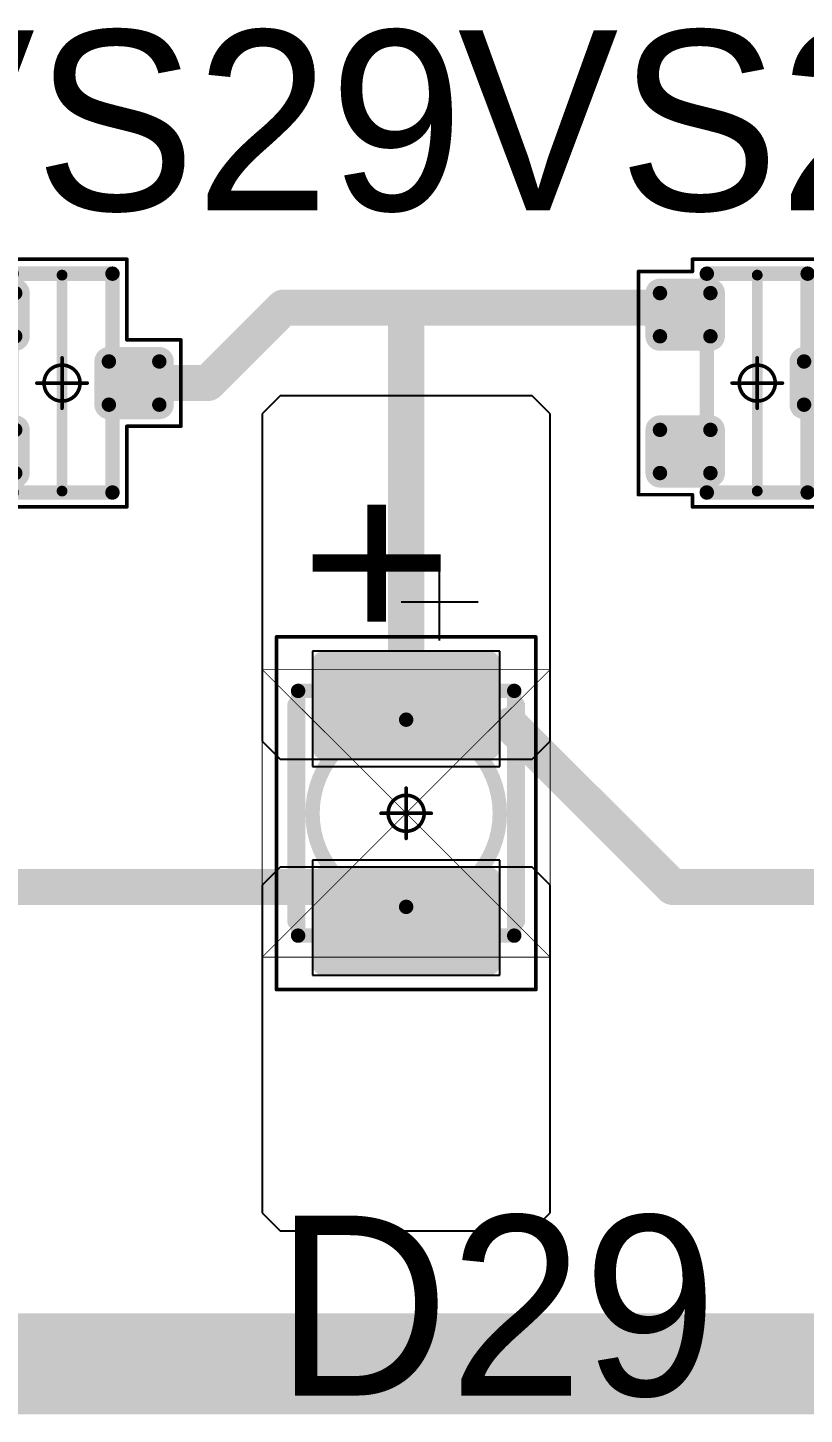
# Model space of a CAD drawing. Header units: millimetres. Extents: x 0 to 273, y 0 to 149.
# Drawn here: x 69.25 to 80.03, y 73.65 to 92.91 of the extents above; entities that cross this region are included whole.
import ezdxf

# ---------------------------------------------------------------- set-up
doc = ezdxf.new("R2010")
doc.units = ezdxf.units.MM
for name, color, linetype in [('Mechanical13', 56, 'Continuous'), ('Mechanical15', 56, 'Continuous'), ('Mechanical2', 216, 'Continuous'), ('TopLayer', 1, 'Continuous'), ('TopOverlay', 2, 'Continuous'), ('TopPaste', 8, 'Continuous'), ('TopSolder', 216, 'Continuous')]:
    doc.layers.add(name, color=color, linetype=linetype)

# ---------------------------------------------------------------- blocks, each defined once
blk = doc.blocks.new('SOT23_41')
at = {"layer": 'Mechanical13', "const_width": 0.1999996}
for points in [[(-0.7000011399999999, -1.51991822), (-0.7000011399999999, 1.52008078)], [(-0.7000011399999999, 1.52008078), (0.7000011399999999, 1.52008078)], [(0.7000011399999999, -1.51991822), (0.7000011399999999, 1.52008078)], [(-0.7000011399999999, -1.51991822), (0.7000011399999999, -1.51991822)]]:
    blk.add_lwpolyline(points, dxfattribs=at)
at = {"layer": 'Mechanical13', "const_width": 0.0999998}
for points in [[(-0.75000104, 1.52008078, 1), (-0.65000124, 1.52008078, 1)], [(-0.75000104, 1.52008078, 1), (-0.65000124, 1.52008078, 1)], [(0.65000124, 1.52008078, 1), (0.75000104, 1.52008078, 1)], [(0.65000124, 1.52008078, 1), (0.75000104, 1.52008078, 1)], [(-0.75000104, -1.51991822, 1), (-0.65000124, -1.51991822, 1)], [(-0.75000104, -1.51991822, 1), (-0.65000124, -1.51991822, 1)], [(0.65000124, -1.51991822, 1), (0.75000104, -1.51991822, 1)], [(0.65000124, -1.51991822, 1), (0.75000104, -1.51991822, 1)]]:
    blk.add_lwpolyline(points, format="xyb", close=True, dxfattribs=at)
at = {"layer": 'Mechanical15', "const_width": 0.0499999}
for points in [[(-0.90000074, 1.72008038), (0.90000074, 1.72008038)], [(-0.90000074, 1.55008072), (-0.90000074, 1.72008038)], [(0.90000074, 0.6000800799999999), (0.90000074, 1.72008038)], [(-1.64999924, 1.55008072), (-0.90000074, 1.55008072)], [(-1.64999924, -1.54991816), (-1.64999924, 1.55008072)], [(0.90000074, 0.6000800799999999), (1.64999924, 0.6000800799999999)], [(1.64999924, -0.59991752), (1.64999924, 0.6000800799999999)], [(0, -0.34991802), (0, 0.35007804)], [(-0.3499993, 8.128e-05), (0.3499993, 8.128e-05)], [(0.90000074, -1.71991782), (0.90000074, -0.59991752)], [(0.90000074, -0.59991752), (1.64999924, -0.59991752)], [(-1.64999924, -1.54991816), (-0.90000074, -1.54991816)], [(-0.90000074, -1.71991782), (-0.90000074, -1.54991816)], [(-0.90000074, -1.71991782), (0.90000074, -1.71991782)]]:
    blk.add_lwpolyline(points, dxfattribs=at)
at = {"layer": 'Mechanical15'}
for points, const_width in [([(-0.9125000799999999, 1.72008038, 1), (-0.8875014, 1.72008038, 1)], 0.02499868), ([(-0.9125000799999999, 1.72008038, 1), (-0.8875014, 1.72008038, 1)], 0.02499868), ([(0.8875014, 1.72008038, 1), (0.9125000799999999, 1.72008038, 1)], 0.02499868), ([(0.8875014, 1.72008038, 1), (0.9125000799999999, 1.72008038, 1)], 0.02499868), ([(-1.66249858, 1.55008072, 1), (-1.6374999, 1.55008072, 1)], 0.02499868), ([(-1.66249858, 1.55008072, 1), (-1.6374999, 1.55008072, 1)], 0.02499868), ([(-0.9125000799999999, 1.55008072, 1), (-0.8875014, 1.55008072, 1)], 0.02499868), ([(-0.9125000799999999, 1.55008072, 1), (-0.8875014, 1.55008072, 1)], 0.02499868), ([(0.8875014, 0.6000800799999999, 1), (0.9125000799999999, 0.6000800799999999, 1)], 0.02499868), ([(0.8875014, 0.6000800799999999, 1), (0.9125000799999999, 0.6000800799999999, 1)], 0.02499868), ([(1.6374999, 0.6000800799999999, 1), (1.66249858, 0.6000800799999999, 1)], 0.02499868), ([(1.6374999, 0.6000800799999999, 1), (1.66249858, 0.6000800799999999, 1)], 0.02499868), ([(0.2499995, 8.382e-05, 1), (-0.2499995, 8.382e-05, 1)], 0.0499999), ([(-0.01249934, 0.35007804, 1), (0.01249934, 0.35007804, 1)], 0.02499868), ([(-0.36249864, 8.128e-05, 1), (-0.33749996, 8.128e-05, 1)], 0.02499868), ([(-0.26249884, 8.382e-05, 1), (-0.23750016, 8.382e-05, 1)], 0.02499868), ([(0.23750016, 8.382e-05, 1), (0.26249884, 8.382e-05, 1)], 0.02499868), ([(0.33749996, 8.128e-05, 1), (0.36249864, 8.128e-05, 1)], 0.02499868), ([(-0.01249934, -0.34991802, 1), (0.01249934, -0.34991802, 1)], 0.02499868), ([(0.8875014, -0.59991752, 1), (0.9125000799999999, -0.59991752, 1)], 0.02499868), ([(0.8875014, -0.59991752, 1), (0.9125000799999999, -0.59991752, 1)], 0.02499868), ([(1.6374999, -0.59991752, 1), (1.66249858, -0.59991752, 1)], 0.02499868), ([(1.6374999, -0.59991752, 1), (1.66249858, -0.59991752, 1)], 0.02499868), ([(-1.66249858, -1.54991816, 1), (-1.6374999, -1.54991816, 1)], 0.02499868), ([(-1.66249858, -1.54991816, 1), (-1.6374999, -1.54991816, 1)], 0.02499868), ([(-0.9125000799999999, -1.54991816, 1), (-0.8875014, -1.54991816, 1)], 0.02499868), ([(-0.9125000799999999, -1.54991816, 1), (-0.8875014, -1.54991816, 1)], 0.02499868), ([(-0.9125000799999999, -1.71991782, 1), (-0.8875014, -1.71991782, 1)], 0.02499868), ([(-0.9125000799999999, -1.71991782, 1), (-0.8875014, -1.71991782, 1)], 0.02499868), ([(0.8875014, -1.71991782, 1), (0.9125000799999999, -1.71991782, 1)], 0.02499868), ([(0.8875014, -1.71991782, 1), (0.9125000799999999, -1.71991782, 1)], 0.02499868)]:
    blk.add_lwpolyline(points, format="xyb", close=True, dxfattribs=dict(at, const_width=const_width))
at = {"layer": 'TopLayer', "const_width": 0.0999998}
for points in [[(-1.39999974, 1.25008132, 1), (-1.29999994, 1.25008132, 1)], [(-0.7000011399999999, 1.25008132, 1), (-0.6000013399999999, 1.25008132, 1)], [(-1.39999974, 0.65008252, 1), (-1.29999994, 0.65008252, 1)], [(-0.7000011399999999, 0.65008252, 1), (-0.6000013399999999, 0.65008252, 1)], [(0.6000013399999999, 0.30008068, 1), (0.7000011399999999, 0.30008068, 1)], [(1.29999994, 0.30008068, 1), (1.39999974, 0.30008068, 1)], [(0.6000013399999999, -0.29991812, 1), (0.7000011399999999, -0.29991812, 1)], [(1.29999994, -0.29991812, 1), (1.39999974, -0.29991812, 1)], [(-1.39999974, -0.64991996, 1), (-1.29999994, -0.64991996, 1)], [(-0.7000011399999999, -0.64991996, 1), (-0.6000013399999999, -0.64991996, 1)], [(-1.39999974, -1.24991876, 1), (-1.29999994, -1.24991876, 1)], [(-0.7000011399999999, -1.24991876, 1), (-0.6000013399999999, -1.24991876, 1)]]:
    blk.add_lwpolyline(points, format="xyb", close=True, dxfattribs=at)
at = {"layer": 'TopLayer'}
for points in [[(-1.34999984, 1.35008112), (-1.34999984, 0.55008272), (-0.65000124, 1.35008112), (-0.65000124, 0.55008272)], [(-1.44999964, 1.25008132), (-1.44999964, 0.65008252), (-0.55000144, 1.25008132), (-0.55000144, 0.65008252)], [(0.65000124, 0.40008048), (0.65000124, -0.39991792), (1.34999984, 0.40008048), (1.34999984, -0.39991792)], [(0.55000144, 0.30008068), (0.55000144, -0.29991812), (1.44999964, 0.30008068), (1.44999964, -0.29991812)], [(-1.34999984, -0.54992016), (-1.34999984, -1.34991856), (-0.65000124, -0.54992016), (-0.65000124, -1.34991856)], [(-1.44999964, -0.64991996), (-1.44999964, -1.24991876), (-0.55000144, -0.64991996), (-0.55000144, -1.24991876)]]:
    blk.add_solid(points, dxfattribs=at)
at = {"layer": 'TopOverlay', "const_width": 0.1499997}
blk.add_lwpolyline([(0, -1.50000208), (0, 1.50000208)], dxfattribs=at)
at = {"layer": 'TopOverlay', "const_width": 0.07499858}
for points in [[(-0.03750056, 1.50000208, 1), (0.03750056, 1.50000208, 1)], [(-0.03750056, -1.50000208, 1), (0.03750056, -1.50000208, 1)]]:
    blk.add_lwpolyline(points, format="xyb", close=True, dxfattribs=at)
at = {"layer": 'TopPaste', "const_width": 0.07499858}
for points in [[(-1.38749786, 1.25008132, 1), (-1.31250182, 1.25008132, 1)], [(-0.68749926, 1.25008132, 1), (-0.61250322, 1.25008132, 1)], [(-1.38749786, 0.65008252, 1), (-1.31250182, 0.65008252, 1)], [(-0.68749926, 0.65008252, 1), (-0.61250322, 0.65008252, 1)], [(0.61250322, 0.30008068, 1), (0.68749926, 0.30008068, 1)], [(1.31250182, 0.30008068, 1), (1.38749786, 0.30008068, 1)], [(0.61250322, -0.29991812, 1), (0.68749926, -0.29991812, 1)], [(1.31250182, -0.29991812, 1), (1.38749786, -0.29991812, 1)], [(-1.38749786, -0.64991996, 1), (-1.31250182, -0.64991996, 1)], [(-0.68749926, -0.64991996, 1), (-0.61250322, -0.64991996, 1)], [(-1.38749786, -1.24991876, 1), (-1.31250182, -1.24991876, 1)], [(-0.68749926, -1.24991876, 1), (-0.61250322, -1.24991876, 1)]]:
    blk.add_lwpolyline(points, format="xyb", close=True, dxfattribs=at)
at = {"layer": 'TopPaste'}
for points in [[(-1.42499842, 1.25008132), (-1.42499842, 0.65008252), (-0.5750026599999999, 1.25008132), (-0.5750026599999999, 0.65008252)], [(-1.34999984, 1.3250799), (-1.34999984, 0.57508394), (-0.65000124, 1.3250799), (-0.65000124, 0.57508394)], [(0.5750026599999999, 0.30008068), (0.5750026599999999, -0.29991812), (1.42499842, 0.30008068), (1.42499842, -0.29991812)], [(0.65000124, 0.37507926), (0.65000124, -0.3749166999999999), (1.34999984, 0.37507926), (1.34999984, -0.3749166999999999)], [(-1.34999984, -0.57492138), (-1.34999984, -1.32491734), (-0.65000124, -0.57492138), (-0.65000124, -1.32491734)], [(-1.42499842, -0.64991996), (-1.42499842, -1.24991876), (-0.5750026599999999, -0.64991996), (-0.5750026599999999, -1.24991876)]]:
    blk.add_solid(points, dxfattribs=at)
at = {"layer": 'TopSolder', "const_width": 0.2015998}
for points in [[(-1.45079974, 1.25008132, 1), (-1.24919994, 1.25008132, 1)], [(-0.75080114, 1.25008132, 1), (-0.5492013399999999, 1.25008132, 1)], [(-1.45079974, 0.65008252, 1), (-1.24919994, 0.65008252, 1)], [(-0.75080114, 0.65008252, 1), (-0.5492013399999999, 0.65008252, 1)], [(0.5492013399999999, 0.30008068, 1), (0.75080114, 0.30008068, 1)], [(1.24919994, 0.30008068, 1), (1.45079974, 0.30008068, 1)], [(0.5492013399999999, -0.29991812, 1), (0.75080114, -0.29991812, 1)], [(1.24919994, -0.29991812, 1), (1.45079974, -0.29991812, 1)], [(-1.45079974, -0.64991996, 1), (-1.24919994, -0.64991996, 1)], [(-0.75080114, -0.64991996, 1), (-0.5492013399999999, -0.64991996, 1)], [(-1.45079974, -1.24991876, 1), (-1.24919994, -1.24991876, 1)], [(-0.75080114, -1.24991876, 1), (-0.5492013399999999, -1.24991876, 1)]]:
    blk.add_lwpolyline(points, format="xyb", close=True, dxfattribs=at)
at = {"layer": 'TopSolder'}
for points in [[(-1.34999984, 1.45168112), (-1.34999984, 0.44848272), (-0.65000124, 1.45168112), (-0.65000124, 0.44848272)], [(-1.55159964, 1.25008132), (-1.55159964, 0.65008252), (-0.4484014399999999, 1.25008132), (-0.4484014399999999, 0.65008252)], [(0.65000124, 0.50168048), (0.65000124, -0.50151792), (1.34999984, 0.50168048), (1.34999984, -0.50151792)], [(0.4484014399999999, 0.30008068), (0.4484014399999999, -0.29991812), (1.55159964, 0.30008068), (1.55159964, -0.29991812)], [(-1.34999984, -0.44832016), (-1.34999984, -1.45151856), (-0.65000124, -0.44832016), (-0.65000124, -1.45151856)], [(-1.55159964, -0.64991996), (-1.55159964, -1.24991876), (-0.4484014399999999, -0.64991996), (-0.4484014399999999, -1.24991876)]]:
    blk.add_solid(points, dxfattribs=at)
blk = doc.blocks.new('SOT23_42')
at = {"layer": 'Mechanical13', "const_width": 0.1999996}
for points in [[(-0.7000011399999999, -1.51991822), (-0.7000011399999999, 1.52008078)], [(-0.7000011399999999, 1.52008078), (0.7000011399999999, 1.52008078)], [(0.7000011399999999, -1.51991822), (0.7000011399999999, 1.52008078)], [(-0.7000011399999999, -1.51991822), (0.7000011399999999, -1.51991822)]]:
    blk.add_lwpolyline(points, dxfattribs=at)
at = {"layer": 'Mechanical13', "const_width": 0.0999998}
for points in [[(-0.75000104, 1.52008078, 1), (-0.65000124, 1.52008078, 1)], [(-0.75000104, 1.52008078, 1), (-0.65000124, 1.52008078, 1)], [(0.65000124, 1.52008078, 1), (0.75000104, 1.52008078, 1)], [(0.65000124, 1.52008078, 1), (0.75000104, 1.52008078, 1)], [(-0.75000104, -1.51991822, 1), (-0.65000124, -1.51991822, 1)], [(-0.75000104, -1.51991822, 1), (-0.65000124, -1.51991822, 1)], [(0.65000124, -1.51991822, 1), (0.75000104, -1.51991822, 1)], [(0.65000124, -1.51991822, 1), (0.75000104, -1.51991822, 1)]]:
    blk.add_lwpolyline(points, format="xyb", close=True, dxfattribs=at)
at = {"layer": 'Mechanical15', "const_width": 0.0499999}
for points in [[(-0.90000074, 1.72008038), (0.90000074, 1.72008038)], [(-0.90000074, 1.55008072), (-0.90000074, 1.72008038)], [(0.90000074, 0.6000800799999999), (0.90000074, 1.72008038)], [(-1.64999924, 1.55008072), (-0.90000074, 1.55008072)], [(-1.64999924, -1.54991816), (-1.64999924, 1.55008072)], [(0.90000074, 0.6000800799999999), (1.64999924, 0.6000800799999999)], [(1.64999924, -0.59991752), (1.64999924, 0.6000800799999999)], [(0, -0.34991802), (0, 0.35007804)], [(-0.3499993, 8.128e-05), (0.3499993, 8.128e-05)], [(0.90000074, -1.71991782), (0.90000074, -0.59991752)], [(0.90000074, -0.59991752), (1.64999924, -0.59991752)], [(-1.64999924, -1.54991816), (-0.90000074, -1.54991816)], [(-0.90000074, -1.71991782), (-0.90000074, -1.54991816)], [(-0.90000074, -1.71991782), (0.90000074, -1.71991782)]]:
    blk.add_lwpolyline(points, dxfattribs=at)
at = {"layer": 'Mechanical15'}
for points, const_width in [([(-0.9125000799999999, 1.72008038, 1), (-0.8875014, 1.72008038, 1)], 0.02499868), ([(-0.9125000799999999, 1.72008038, 1), (-0.8875014, 1.72008038, 1)], 0.02499868), ([(0.8875014, 1.72008038, 1), (0.9125000799999999, 1.72008038, 1)], 0.02499868), ([(0.8875014, 1.72008038, 1), (0.9125000799999999, 1.72008038, 1)], 0.02499868), ([(-1.66249858, 1.55008072, 1), (-1.6374999, 1.55008072, 1)], 0.02499868), ([(-1.66249858, 1.55008072, 1), (-1.6374999, 1.55008072, 1)], 0.02499868), ([(-0.9125000799999999, 1.55008072, 1), (-0.8875014, 1.55008072, 1)], 0.02499868), ([(-0.9125000799999999, 1.55008072, 1), (-0.8875014, 1.55008072, 1)], 0.02499868), ([(0.8875014, 0.6000800799999999, 1), (0.9125000799999999, 0.6000800799999999, 1)], 0.02499868), ([(0.8875014, 0.6000800799999999, 1), (0.9125000799999999, 0.6000800799999999, 1)], 0.02499868), ([(1.6374999, 0.6000800799999999, 1), (1.66249858, 0.6000800799999999, 1)], 0.02499868), ([(1.6374999, 0.6000800799999999, 1), (1.66249858, 0.6000800799999999, 1)], 0.02499868), ([(0.2499995, 8.382e-05, 1), (-0.2499995, 8.382e-05, 1)], 0.0499999), ([(-0.01249934, 0.35007804, 1), (0.01249934, 0.35007804, 1)], 0.02499868), ([(-0.36249864, 8.128e-05, 1), (-0.33749996, 8.128e-05, 1)], 0.02499868), ([(-0.26249884, 8.382e-05, 1), (-0.23750016, 8.382e-05, 1)], 0.02499868), ([(0.23750016, 8.382e-05, 1), (0.26249884, 8.382e-05, 1)], 0.02499868), ([(0.33749996, 8.128e-05, 1), (0.36249864, 8.128e-05, 1)], 0.02499868), ([(-0.01249934, -0.34991802, 1), (0.01249934, -0.34991802, 1)], 0.02499868), ([(0.8875014, -0.59991752, 1), (0.9125000799999999, -0.59991752, 1)], 0.02499868), ([(0.8875014, -0.59991752, 1), (0.9125000799999999, -0.59991752, 1)], 0.02499868), ([(1.6374999, -0.59991752, 1), (1.66249858, -0.59991752, 1)], 0.02499868), ([(1.6374999, -0.59991752, 1), (1.66249858, -0.59991752, 1)], 0.02499868), ([(-1.66249858, -1.54991816, 1), (-1.6374999, -1.54991816, 1)], 0.02499868), ([(-1.66249858, -1.54991816, 1), (-1.6374999, -1.54991816, 1)], 0.02499868), ([(-0.9125000799999999, -1.54991816, 1), (-0.8875014, -1.54991816, 1)], 0.02499868), ([(-0.9125000799999999, -1.54991816, 1), (-0.8875014, -1.54991816, 1)], 0.02499868), ([(-0.9125000799999999, -1.71991782, 1), (-0.8875014, -1.71991782, 1)], 0.02499868), ([(-0.9125000799999999, -1.71991782, 1), (-0.8875014, -1.71991782, 1)], 0.02499868), ([(0.8875014, -1.71991782, 1), (0.9125000799999999, -1.71991782, 1)], 0.02499868), ([(0.8875014, -1.71991782, 1), (0.9125000799999999, -1.71991782, 1)], 0.02499868)]:
    blk.add_lwpolyline(points, format="xyb", close=True, dxfattribs=dict(at, const_width=const_width))
at = {"layer": 'TopLayer', "const_width": 0.0999998}
for points in [[(-1.39999974, 1.25008132, 1), (-1.29999994, 1.25008132, 1)], [(-0.7000011399999999, 1.25008132, 1), (-0.6000013399999999, 1.25008132, 1)], [(-1.39999974, 0.65008252, 1), (-1.29999994, 0.65008252, 1)], [(-0.7000011399999999, 0.65008252, 1), (-0.6000013399999999, 0.65008252, 1)], [(0.6000013399999999, 0.30008068, 1), (0.7000011399999999, 0.30008068, 1)], [(1.29999994, 0.30008068, 1), (1.39999974, 0.30008068, 1)], [(0.6000013399999999, -0.29991812, 1), (0.7000011399999999, -0.29991812, 1)], [(1.29999994, -0.29991812, 1), (1.39999974, -0.29991812, 1)], [(-1.39999974, -0.64991996, 1), (-1.29999994, -0.64991996, 1)], [(-0.7000011399999999, -0.64991996, 1), (-0.6000013399999999, -0.64991996, 1)], [(-1.39999974, -1.24991876, 1), (-1.29999994, -1.24991876, 1)], [(-0.7000011399999999, -1.24991876, 1), (-0.6000013399999999, -1.24991876, 1)]]:
    blk.add_lwpolyline(points, format="xyb", close=True, dxfattribs=at)
at = {"layer": 'TopLayer'}
for points in [[(-1.34999984, 1.35008112), (-1.34999984, 0.55008272), (-0.65000124, 1.35008112), (-0.65000124, 0.55008272)], [(-1.44999964, 1.25008132), (-1.44999964, 0.65008252), (-0.55000144, 1.25008132), (-0.55000144, 0.65008252)], [(0.65000124, 0.40008048), (0.65000124, -0.39991792), (1.34999984, 0.40008048), (1.34999984, -0.39991792)], [(0.55000144, 0.30008068), (0.55000144, -0.29991812), (1.44999964, 0.30008068), (1.44999964, -0.29991812)], [(-1.34999984, -0.54992016), (-1.34999984, -1.34991856), (-0.65000124, -0.54992016), (-0.65000124, -1.34991856)], [(-1.44999964, -0.64991996), (-1.44999964, -1.24991876), (-0.55000144, -0.64991996), (-0.55000144, -1.24991876)]]:
    blk.add_solid(points, dxfattribs=at)
at = {"layer": 'TopOverlay', "const_width": 0.1499997}
blk.add_lwpolyline([(0, -1.50000208), (0, 1.50000208)], dxfattribs=at)
at = {"layer": 'TopOverlay', "const_width": 0.07499858}
for points in [[(-0.03750056, 1.50000208, 1), (0.03750056, 1.50000208, 1)], [(-0.03750056, -1.50000208, 1), (0.03750056, -1.50000208, 1)]]:
    blk.add_lwpolyline(points, format="xyb", close=True, dxfattribs=at)
at = {"layer": 'TopPaste', "const_width": 0.07499858}
for points in [[(-1.38749786, 1.25008132, 1), (-1.31250182, 1.25008132, 1)], [(-0.68749926, 1.25008132, 1), (-0.61250322, 1.25008132, 1)], [(-1.38749786, 0.65008252, 1), (-1.31250182, 0.65008252, 1)], [(-0.68749926, 0.65008252, 1), (-0.61250322, 0.65008252, 1)], [(0.61250322, 0.30008068, 1), (0.68749926, 0.30008068, 1)], [(1.31250182, 0.30008068, 1), (1.38749786, 0.30008068, 1)], [(0.61250322, -0.29991812, 1), (0.68749926, -0.29991812, 1)], [(1.31250182, -0.29991812, 1), (1.38749786, -0.29991812, 1)], [(-1.38749786, -0.64991996, 1), (-1.31250182, -0.64991996, 1)], [(-0.68749926, -0.64991996, 1), (-0.61250322, -0.64991996, 1)], [(-1.38749786, -1.24991876, 1), (-1.31250182, -1.24991876, 1)], [(-0.68749926, -1.24991876, 1), (-0.61250322, -1.24991876, 1)]]:
    blk.add_lwpolyline(points, format="xyb", close=True, dxfattribs=at)
at = {"layer": 'TopPaste'}
for points in [[(-1.42499842, 1.25008132), (-1.42499842, 0.65008252), (-0.5750026599999999, 1.25008132), (-0.5750026599999999, 0.65008252)], [(-1.34999984, 1.3250799), (-1.34999984, 0.57508394), (-0.65000124, 1.3250799), (-0.65000124, 0.57508394)], [(0.5750026599999999, 0.30008068), (0.5750026599999999, -0.29991812), (1.42499842, 0.30008068), (1.42499842, -0.29991812)], [(0.65000124, 0.37507926), (0.65000124, -0.3749166999999999), (1.34999984, 0.37507926), (1.34999984, -0.3749166999999999)], [(-1.34999984, -0.57492138), (-1.34999984, -1.32491734), (-0.65000124, -0.57492138), (-0.65000124, -1.32491734)], [(-1.42499842, -0.64991996), (-1.42499842, -1.24991876), (-0.5750026599999999, -0.64991996), (-0.5750026599999999, -1.24991876)]]:
    blk.add_solid(points, dxfattribs=at)
at = {"layer": 'TopSolder', "const_width": 0.2015998}
for points in [[(-1.45079974, 1.25008132, 1), (-1.24919994, 1.25008132, 1)], [(-0.75080114, 1.25008132, 1), (-0.5492013399999999, 1.25008132, 1)], [(-1.45079974, 0.65008252, 1), (-1.24919994, 0.65008252, 1)], [(-0.75080114, 0.65008252, 1), (-0.5492013399999999, 0.65008252, 1)], [(0.5492013399999999, 0.30008068, 1), (0.75080114, 0.30008068, 1)], [(1.24919994, 0.30008068, 1), (1.45079974, 0.30008068, 1)], [(0.5492013399999999, -0.29991812, 1), (0.75080114, -0.29991812, 1)], [(1.24919994, -0.29991812, 1), (1.45079974, -0.29991812, 1)], [(-1.45079974, -0.64991996, 1), (-1.24919994, -0.64991996, 1)], [(-0.75080114, -0.64991996, 1), (-0.5492013399999999, -0.64991996, 1)], [(-1.45079974, -1.24991876, 1), (-1.24919994, -1.24991876, 1)], [(-0.75080114, -1.24991876, 1), (-0.5492013399999999, -1.24991876, 1)]]:
    blk.add_lwpolyline(points, format="xyb", close=True, dxfattribs=at)
at = {"layer": 'TopSolder'}
for points in [[(-1.34999984, 1.45168112), (-1.34999984, 0.44848272), (-0.65000124, 1.45168112), (-0.65000124, 0.44848272)], [(-1.55159964, 1.25008132), (-1.55159964, 0.65008252), (-0.4484014399999999, 1.25008132), (-0.4484014399999999, 0.65008252)], [(0.65000124, 0.50168048), (0.65000124, -0.50151792), (1.34999984, 0.50168048), (1.34999984, -0.50151792)], [(0.4484014399999999, 0.30008068), (0.4484014399999999, -0.29991812), (1.55159964, 0.30008068), (1.55159964, -0.29991812)], [(-1.34999984, -0.44832016), (-1.34999984, -1.45151856), (-0.65000124, -0.44832016), (-0.65000124, -1.45151856)], [(-1.55159964, -0.64991996), (-1.55159964, -1.24991876), (-0.4484014399999999, -0.64991996), (-0.4484014399999999, -1.24991876)]]:
    blk.add_solid(points, dxfattribs=at)
blk = doc.blocks.new('T66G_126')
at = {"layer": 'Mechanical13'}
for p, q in [((2.93559992, 0.07119874), (2.93559992, -1.00000054)), ((2.40000028, -0.4644009), (3.47119956, -0.4644009))]:
    blk.add_line(p, q, dxfattribs=at)
at = {"layer": 'Mechanical13', "const_width": 0.1999996}
for points in [[(-1.69999914, 1.49999954), (-1.69999914, -1.49999954)], [(-1.69999914, 1.49999954), (1.69999914, 1.49999954)], [(1.69999914, 1.49999954), (1.69999914, -1.49999954)], [(-1.69999914, -1.49999954), (1.69999914, -1.49999954)]]:
    blk.add_lwpolyline(points, dxfattribs=at)
at = {"layer": 'Mechanical13'}
for points, const_width in [([(-1.74999904, 1.49999954, 1), (-1.64999924, 1.49999954, 1)], 0.0999998), ([(-1.74999904, 1.49999954, 1), (-1.64999924, 1.49999954, 1)], 0.0999998), ([(1.64999924, 1.49999954, 1), (1.74999904, 1.49999954, 1)], 0.0999998), ([(1.64999924, 1.49999954, 1), (1.74999904, 1.49999954, 1)], 0.0999998), ([(1.29999994, 0, 1), (-1.29999994, 0, 1)], 0.1999996), ([(-1.34999984, 0, 1), (-1.25000004, 0, 1)], 0.0999998), ([(1.25000004, 0, 1), (1.34999984, 0, 1)], 0.0999998), ([(-1.74999904, -1.49999954, 1), (-1.64999924, -1.49999954, 1)], 0.0999998), ([(-1.74999904, -1.49999954, 1), (-1.64999924, -1.49999954, 1)], 0.0999998), ([(1.64999924, -1.49999954, 1), (1.74999904, -1.49999954, 1)], 0.0999998), ([(1.64999924, -1.49999954, 1), (1.74999904, -1.49999954, 1)], 0.0999998)]:
    blk.add_lwpolyline(points, format="xyb", close=True, dxfattribs=dict(at, const_width=const_width))
at = {"layer": 'Mechanical15', "const_width": 0.0499999}
for points in [[(-2.45000018, 1.79999894), (2.45000018, 1.79999894)], [(-2.45000018, 1.79999894), (-2.45000018, -1.79999894)], [(2.45000018, 1.79999894), (2.45000018, -1.79999894)], [(0, 0.3499993), (0, -0.3499993)], [(-0.3499993, 0), (0.3499993, 0)], [(-2.45000018, -1.79999894), (2.45000018, -1.79999894)]]:
    blk.add_lwpolyline(points, dxfattribs=at)
at = {"layer": 'Mechanical15'}
for points, const_width in [([(-2.46249952, 1.79999894, 1), (-2.43750084, 1.79999894, 1)], 0.02499868), ([(-2.46249952, 1.79999894, 1), (-2.43750084, 1.79999894, 1)], 0.02499868), ([(2.43750084, 1.79999894, 1), (2.46249952, 1.79999894, 1)], 0.02499868), ([(2.43750084, 1.79999894, 1), (2.46249952, 1.79999894, 1)], 0.02499868), ([(0.2499995, 0, 1), (-0.2499995, 0, 1)], 0.0499999), ([(-0.01249934, 0.3499993, 1), (0.01249934, 0.3499993, 1)], 0.02499868), ([(-0.36249864, 0, 1), (-0.33749996, 0, 1)], 0.02499868), ([(-0.26249884, 0, 1), (-0.23750016, 0, 1)], 0.02499868), ([(0.23750016, 0, 1), (0.26249884, 0, 1)], 0.02499868), ([(0.33749996, 0, 1), (0.36249864, 0, 1)], 0.02499868), ([(-0.01249934, -0.3499993, 1), (0.01249934, -0.3499993, 1)], 0.02499868), ([(-2.46249952, -1.79999894, 1), (-2.43750084, -1.79999894, 1)], 0.02499868), ([(-2.46249952, -1.79999894, 1), (-2.43750084, -1.79999894, 1)], 0.02499868), ([(2.43750084, -1.79999894, 1), (2.46249952, -1.79999894, 1)], 0.02499868), ([(2.43750084, -1.79999894, 1), (2.46249952, -1.79999894, 1)], 0.02499868)]:
    blk.add_lwpolyline(points, format="xyb", close=True, dxfattribs=dict(at, const_width=const_width))
at = {"layer": 'TopLayer'}
for p, q in [((-5.549999059999999, 2.00000108), (-5.8000011, 1.74999904)), ((-1.00000054, 2.00000108), (-5.549999059999999, 2.00000108)), ((-0.75000104, 1.74999904), (-1.00000054, 2.00000108)), ((1.00000054, 2.00000108), (0.75000104, 1.74999904)), ((5.549999059999999, 2.00000108), (1.00000054, 2.00000108)), ((5.8000011, 1.74999904), (5.549999059999999, 2.00000108)), ((-5.8000011, 1.74999904), (-5.8000011, -1.74999904)), ((-0.75000104, -1.74999904), (-0.75000104, 1.74999904)), ((0.75000104, 1.74999904), (0.75000104, -1.74999904)), ((5.8000011, -1.74999904), (5.8000011, 1.74999904)), ((-5.8000011, -1.74999904), (-5.549999059999999, -2.00000108)), ((-1.00000054, -2.00000108), (-0.75000104, -1.74999904)), ((0.75000104, -1.74999904), (1.00000054, -2.00000108)), ((5.549999059999999, -2.00000108), (5.8000011, -1.74999904)), ((-5.549999059999999, -2.00000108), (-1.00000054, -2.00000108)), ((1.00000054, -2.00000108), (5.549999059999999, -2.00000108))]:
    blk.add_line(p, q, dxfattribs=at)
at = {"layer": 'TopLayer', "const_width": 0.1499997}
for points in [[(-2.17499692, 1.15000024, 1), (-2.02499976, 1.15000024, 1)], [(-0.9749993199999999, 1.15000024, 1), (-0.8250021599999999, 1.15000024, 1)], [(0.8250021599999999, 1.15000024, 1), (0.9749993199999999, 1.15000024, 1)], [(2.02499976, 1.15000024, 1), (2.17499692, 1.15000024, 1)], [(-2.17499692, -1.15000024, 1), (-2.02499976, -1.15000024, 1)], [(-0.9749993199999999, -1.15000024, 1), (-0.8250021599999999, -1.15000024, 1)], [(0.8250021599999999, -1.15000024, 1), (0.9749993199999999, -1.15000024, 1)], [(2.02499976, -1.15000024, 1), (2.17499692, -1.15000024, 1)]]:
    blk.add_lwpolyline(points, format="xyb", close=True, dxfattribs=at)
at = {"layer": 'TopLayer'}
for points in [[(-0.90000074, 1.29999994), (-2.09999834, 1.29999994), (-0.90000074, -1.29999994), (-2.09999834, -1.29999994)], [(2.09999834, 1.29999994), (0.90000074, 1.29999994), (2.09999834, -1.29999994), (0.90000074, -1.29999994)], [(-0.75000104, 1.15000024), (-2.24999804, 1.15000024), (-0.75000104, -1.15000024), (-2.24999804, -1.15000024)], [(2.24999804, 1.15000024), (0.75000104, 1.15000024), (2.24999804, -1.15000024), (0.75000104, -1.15000024)]]:
    blk.add_solid(points, dxfattribs=at)
at = {"layer": 'TopOverlay', "const_width": 0.2499995}
for points in [[(-1.49999954, 1.52500076), (1.49999954, 1.52500076)], [(-1.49999954, -1.52500076), (1.49999954, -1.52500076)]]:
    blk.add_lwpolyline(points, dxfattribs=at)
at = {"layer": 'TopOverlay', "const_width": 0.12499848}
for points in [[(-1.56249878, 1.52500076, 1), (-1.4375003, 1.52500076, 1)], [(1.4375003, 1.52500076, 1), (1.56249878, 1.52500076, 1)], [(-1.56249878, -1.52500076, 1), (-1.4375003, -1.52500076, 1)], [(1.4375003, -1.52500076, 1), (1.56249878, -1.52500076, 1)]]:
    blk.add_lwpolyline(points, format="xyb", close=True, dxfattribs=at)
at = {"layer": 'TopPaste', "const_width": 0.12499848}
for points in [[(-2.16249758, 1.15000024, 1), (-2.0374991, 1.15000024, 1)], [(-0.96249998, 1.15000024, 1), (-0.8375015, 1.15000024, 1)], [(0.8375015, 1.15000024, 1), (0.96249998, 1.15000024, 1)], [(2.0374991, 1.15000024, 1), (2.16249758, 1.15000024, 1)], [(-2.16249758, -1.15000024, 1), (-2.0374991, -1.15000024, 1)], [(-0.96249998, -1.15000024, 1), (-0.8375015, -1.15000024, 1)], [(0.8375015, -1.15000024, 1), (0.96249998, -1.15000024, 1)], [(2.0374991, -1.15000024, 1), (2.16249758, -1.15000024, 1)]]:
    blk.add_lwpolyline(points, format="xyb", close=True, dxfattribs=at)
at = {"layer": 'TopPaste'}
for points in [[(-0.90000074, 1.27499872), (-2.09999834, 1.27499872), (-0.90000074, -1.27499872), (-2.09999834, -1.27499872)], [(2.09999834, 1.27499872), (0.90000074, 1.27499872), (2.09999834, -1.27499872), (0.90000074, -1.27499872)], [(-0.7750022599999999, 1.15000024), (-2.22499682, 1.15000024), (-0.7750022599999999, -1.15000024), (-2.22499682, -1.15000024)], [(2.22499682, 1.15000024), (0.7750022599999999, 1.15000024), (2.22499682, -1.15000024), (0.7750022599999999, -1.15000024)]]:
    blk.add_solid(points, dxfattribs=at)
at = {"layer": 'TopSolder'}
for p, q in [((-2.25000058, 1.29999994), (-2.25000058, -1.29999994)), ((-0.65000124, 1.29999994), (-2.25000058, 1.29999994)), ((-0.65000124, -1.29999994), (-0.65000124, 1.29999994)), ((0.65000124, 1.29999994), (0.65000124, -1.29999994)), ((2.25000058, 1.29999994), (0.65000124, 1.29999994)), ((2.25000058, -1.29999994), (2.25000058, 1.29999994)), ((-2.25000058, -1.29999994), (-0.65000124, -1.29999994)), ((0.65000124, -1.29999994), (2.25000058, -1.29999994))]:
    blk.add_line(p, q, dxfattribs=at)
at = {"layer": 'TopOverlay'}
blk.add_text('+', height=2.50000008, dxfattribs=at).set_placement((2.50000008, -0.8000009399999999))

msp = doc.modelspace()

# ---------------------------------------------------------------- linework, layer by layer
at = {"layer": 'Mechanical2'}
for points, const_width in [([(72.50173968, 79.9991415), (72.50173968, 83.99914366)], 0.0127), ([(72.50173968, 83.99914366), (76.50174184, 83.99914366)], 0.0127), ([(72.50173968, 83.99914366), (76.50174184, 79.9991415)], 0.009999979999999999), ([(72.50173968, 79.9991415), (76.50174184, 83.99914366)], 0.009999979999999999), ([(76.50174184, 79.9991415), (76.50174184, 83.99914366)], 0.0127), ([(72.50173968, 79.9991415), (76.50174184, 79.9991415)], 0.0127)]:
    msp.add_lwpolyline(points, dxfattribs=dict(at, const_width=const_width))
for points, const_width in [([(72.49856467999999, 83.99914366, 1), (72.50491468, 83.99914366, 1)], 0.00635), ([(72.49856467999999, 83.99914366, 1), (72.50491468, 83.99914366, 1)], 0.00635), ([(72.49924032, 83.99914366, 1), (72.50423904, 83.99914366, 1)], 0.00499872), ([(76.49856684, 83.99914366, 1), (76.50491683999999, 83.99914366, 1)], 0.00635), ([(76.49856684, 83.99914366, 1), (76.50491683999999, 83.99914366, 1)], 0.00635), ([(76.49924248, 83.99914366, 1), (76.5042412, 83.99914366, 1)], 0.00499872), ([(72.49856467999999, 79.9991415, 1), (72.50491468, 79.9991415, 1)], 0.00635), ([(72.49856467999999, 79.9991415, 1), (72.50491468, 79.9991415, 1)], 0.00635), ([(72.49924032, 79.9991415, 1), (72.50423904, 79.9991415, 1)], 0.00499872), ([(76.49856684, 79.9991415, 1), (76.50491683999999, 79.9991415, 1)], 0.00635), ([(76.49856684, 79.9991415, 1), (76.50491683999999, 79.9991415, 1)], 0.00635), ([(76.49924248, 79.9991415, 1), (76.5042412, 79.9991415, 1)], 0.00499872)]:
    msp.add_lwpolyline(points, format="xyb", close=True, dxfattribs=dict(at, const_width=const_width))
at = {"layer": 'TopLayer'}
for points, const_width in [([(71.75008256, 87.97508185999999), (72.80000172, 89.02500101999999)], 0.499999), ([(72.80000172, 89.02500101999999), (74.50000086, 89.02500101999999)], 0.499999), ([(74.50000086, 89.02500101999999), (78.27499966, 89.02500101999999)], 0.499999), ([(74.50000086, 89.02500101999999), (74.50174075999999, 89.02326112)], 0.499999), ([(74.50174075999999, 83.49914212), (74.50174075999999, 89.02326112)], 0.499999), ([(78.27499966, 89.02500101999999), (78.37491818, 88.92508249999999)], 0.499999), ([(78.37491818, 88.92508249999999), (78.37499946, 88.92508249999999)], 0.499999), ([(70.72500206, 87.97508185999999), (71.75008256, 87.97508185999999)], 0.499999), ([(75.9500005, 83.22499992), (78.20000107999999, 80.97499934)], 0.499999), ([(68.72500098, 80.97499934), (74.02588446, 80.97499934)], 0.499999), ([(74.02588446, 80.97499934), (74.50174075999999, 80.49914303999999)], 0.499999), ([(78.20000107999999, 80.97499934), (83.52588323999998, 80.97499934)], 0.499999), ([(65.82184194, 74.35000115999999), (81.57500068, 74.35000115999999)], 1.39999974)]:
    msp.add_lwpolyline(points, dxfattribs=dict(at, const_width=const_width))
at = {"layer": 'TopLayer', "const_width": 0.2499995}
for points in [[(72.67500324, 89.02500101999999, 1), (72.9250002, 89.02500101999999, 1)], [(72.67500324, 89.02500101999999, 1), (72.9250002, 89.02500101999999, 1)], [(74.37500238, 89.02500101999999, 1), (74.62499934, 89.02500101999999, 1)], [(74.37500238, 89.02500101999999, 1), (74.62499934, 89.02500101999999, 1)], [(74.37500238, 89.02500101999999, 1), (74.62499934, 89.02500101999999, 1)], [(74.37674227999999, 89.02326112, 1), (74.62673923999999, 89.02326112, 1)], [(74.37674227999999, 89.02326112, 1), (74.62673923999999, 89.02326112, 1)], [(78.15000118, 89.02500101999999, 1), (78.39999814, 89.02500101999999, 1)], [(78.15000118, 89.02500101999999, 1), (78.39999814, 89.02500101999999, 1)], [(78.24991969999999, 88.92508249999999, 1), (78.49991666, 88.92508249999999, 1)], [(78.24991969999999, 88.92508249999999, 1), (78.49991666, 88.92508249999999, 1)], [(78.25000098, 88.92508249999999, 1), (78.49999793999999, 88.92508249999999, 1)], [(70.60000357999999, 87.97508185999999, 1), (70.85000054, 87.97508185999999, 1)], [(71.62508408, 87.97508185999999, 1), (71.87508104, 87.97508185999999, 1)], [(71.62508408, 87.97508185999999, 1), (71.87508104, 87.97508185999999, 1)], [(74.37674227999999, 83.49914212, 1), (74.62673923999999, 83.49914212, 1)], [(75.82500202, 83.22499992, 1), (76.07499898, 83.22499992, 1)], [(73.90088598, 80.97499934, 1), (74.15088294, 80.97499934, 1)], [(73.90088598, 80.97499934, 1), (74.15088294, 80.97499934, 1)], [(78.07500259999999, 80.97499934, 1), (78.32499956, 80.97499934, 1)], [(78.07500259999999, 80.97499934, 1), (78.32499956, 80.97499934, 1)], [(74.37674227999999, 80.49914303999999, 1), (74.62673923999999, 80.49914303999999, 1)]]:
    msp.add_lwpolyline(points, format="xyb", close=True, dxfattribs=at)

# ---------------------------------------------------------------- block references
for name, p, rotation in [('SOT23_41', (69.72500151999999, 87.97500058), 360), ('SOT23_42', (79.375, 87.97500058), 360), ('T66G_126', (74.50174075999999, 81.99914258), 90)]:
    msp.add_blockref(name, p, dxfattribs=dict(rotation=rotation))

# ---------------------------------------------------------------- texts
at = {"layer": 'TopOverlay'}
for s, p in [('VS29', (67.11814364, 90.37437602)), ('VS28', (75.21814268, 90.37437602)), ('D29', (72.68405833999999, 73.90979122))]:
    msp.add_text(s, height=2.50000008, dxfattribs=at).set_placement(p)

doc.saveas('drawing.dxf')
